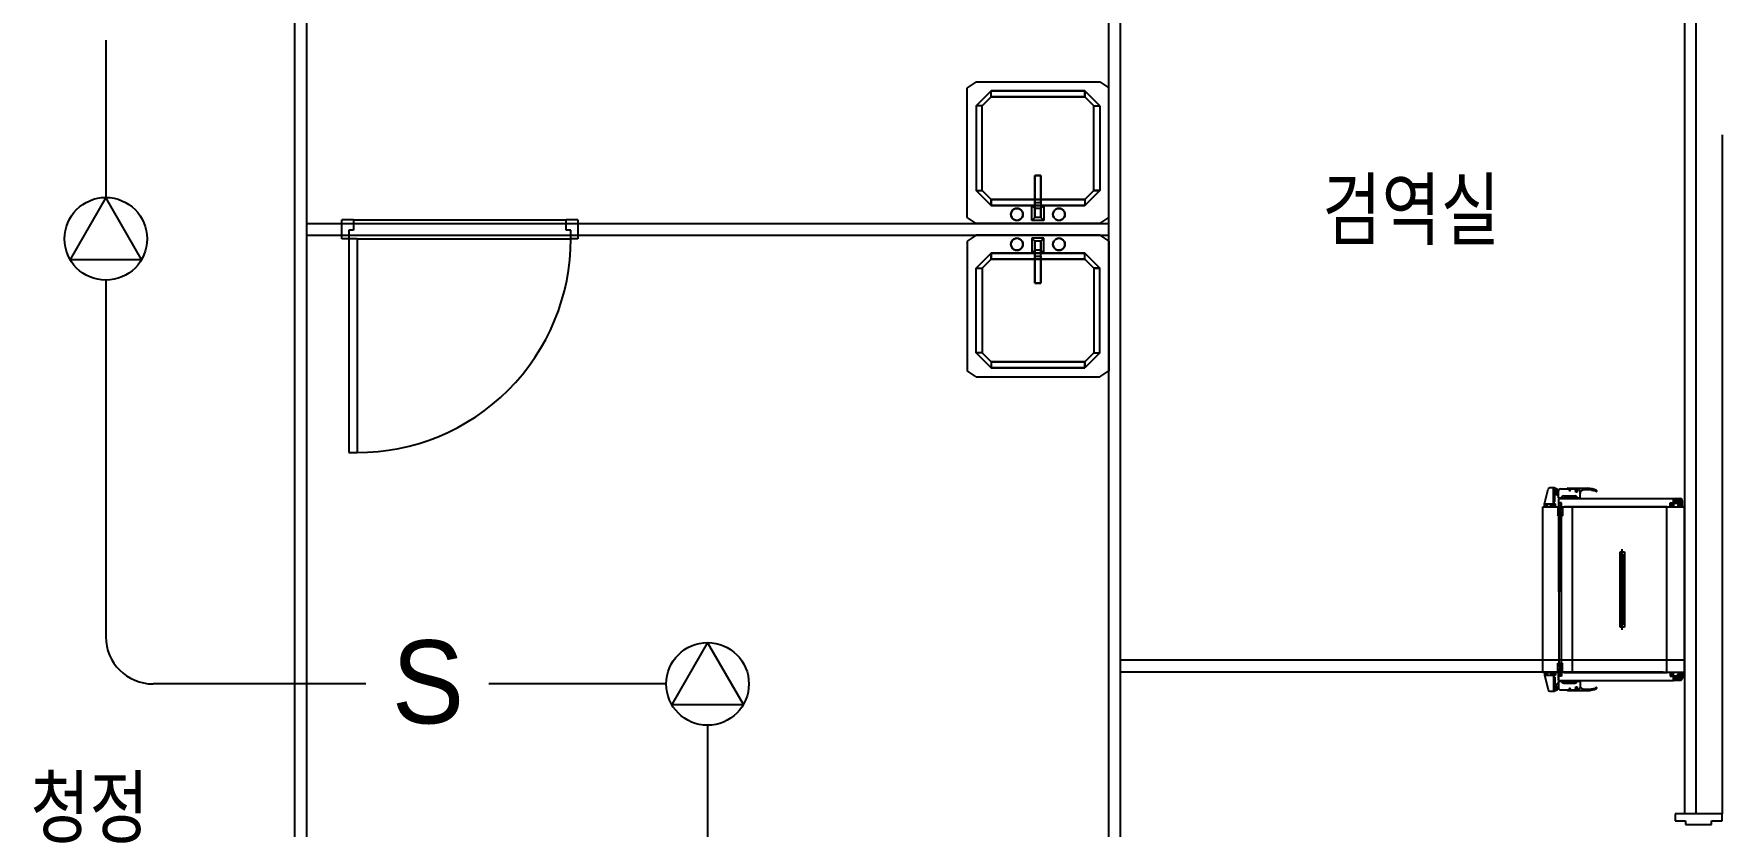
# Model space of a CAD drawing. Header units: millimetres. Extents: x 11414 to 120121, y 3637 to 81420.
# Drawn here: x 73161 to 80317, y 56275 to 59630 of the extents above; entities that cross this region are included whole.
import ezdxf
from ezdxf.enums import TextEntityAlignment as Align

# ---------------------------------------------------------------- set-up
doc = ezdxf.new("R2010")
doc.units = ezdxf.units.MM
doc.header["$LTSCALE"] = 100
doc.linetypes.add('CEN3', pattern=[26, 20, -2, 2, -2])
doc.layers.get('0').update_dxf_attribs({"color": 251})
for name, color, linetype in [('7', 7, 'Continuous'), ('ARC-7$0$ARCH', 9, 'Continuous'), ('ARC-7$0$동물실', 9, 'Continuous'), ('ARC-7$0$방화석고', 9, 'Continuous'), ('REC', 21, 'Continuous'), ('sp', 21, 'Continuous'), ('SYM', 7, 'Continuous'), ('W2', 2, 'CEN3')]:
    doc.layers.add(name, color=color, linetype=linetype)
doc.styles.add('ARC-7$0$돋움', font='')
doc.styles.add('ARC-7$0$울릉도l', font='')
doc.styles.add('GHD', font='HYWULM.TTF')
doc.styles.add('lpk', font='HYWULM.TTF')
doc.styles.get('ARC-7$0$돋움').set_extended_font_data('DotumChe')
doc.styles.get('ARC-7$0$울릉도l').set_extended_font_data('Dotum')

# ---------------------------------------------------------------- blocks, each defined once
blk = doc.blocks.new('ARC-7$0$SINK')
at = {"layer": 'ARC-7$0$동물실'}
for p, q in [((0, 261.9), (25.4, 300)), ((25.4, 300), (574.6, 300)), ((600, 261.9), (574.6, 300)), ((0, 261.9), (0, -261.9)), ((76.4, 198.2), (140.1, 261.9)), ((140.1, 261.9), (76.4, 198.2)), ((140.1, 236.4), (101.8, 198.2)), ((101.8, 198.2), (140.1, 236.4)), ((498.2, 261.9), (140.1, 261.9)), ((140.1, 261.9), (140.1, 236.4)), ((498.2, 261.9), (140.1, 261.9)), ((140.1, 236.4), (140.1, 261.9)), ((140.1, 236.4), (498.2, 236.4)), ((140.1, 236.4), (498.2, 236.4)), ((498.2, 261.9), (561.9, 198.2)), ((498.2, 236.4), (498.2, 261.9)), ((498.2, 261.9), (561.9, 198.2)), ((498.2, 236.4), (498.2, 261.9)), ((498.2, 236.4), (536.4, 198.2)), ((536.4, 198.2), (498.2, 236.4)), ((600, -261.9), (600, 261.9)), ((76.4, -198.2), (76.4, 198.2)), ((101.8, 198.2), (76.4, 198.2)), ((76.4, 198.2), (76.4, -198.2)), ((101.8, 198.2), (76.4, 198.2)), ((101.8, 198.2), (101.8, -198.2)), ((101.8, -198.2), (101.8, 198.2)), ((536.4, -198.2), (536.4, 198.2)), ((561.9, 198.2), (536.4, 198.2)), ((536.4, 198.2), (536.4, -198.2)), ((536.4, 198.2), (561.9, 198.2)), ((561.9, 198.2), (561.9, -198.2)), ((561.9, -198.2), (561.9, 198.2)), ((12.8, 89.1), (13.6, 95.6)), ((13.6, 95.6), (12.8, 89.1)), ((12.8, 89.1), (13.6, 95.6)), ((13.6, 95.6), (12.8, 89.1)), ((13.6, 82.5), (12.8, 89.1)), ((12.8, 89.1), (13.6, 82.5)), ((13.6, 82.5), (12.8, 89.1)), ((12.8, 89.1), (13.6, 82.5)), ((13.6, 95.6), (16.2, 101.8)), ((16.2, 101.8), (13.6, 95.6)), ((13.6, 95.6), (16.2, 101.8)), ((16.2, 101.8), (13.6, 95.6)), ((16.2, 76.3), (13.6, 82.5)), ((13.6, 82.5), (16.2, 76.3)), ((16.2, 76.3), (13.6, 82.5)), ((13.6, 82.5), (16.2, 76.3)), ((16.2, 101.8), (20.2, 107.1)), ((20.2, 107.1), (16.2, 101.8)), ((16.2, 101.8), (20.2, 107.1)), ((20.2, 107.1), (16.2, 101.8)), ((20.2, 71.1), (16.2, 76.3)), ((16.2, 76.3), (20.2, 71.1)), ((20.2, 71.1), (16.2, 76.3)), ((16.2, 76.3), (20.2, 71.1)), ((20.2, 107.1), (25.4, 111.1)), ((25.4, 111.1), (20.2, 107.1)), ((20.2, 107.1), (25.4, 111.1)), ((25.4, 111.1), (20.2, 107.1)), ((25.4, 111.1), (31.6, 113.7)), ((31.6, 113.7), (25.4, 111.1)), ((25.4, 111.1), (31.6, 113.7)), ((31.6, 113.7), (25.4, 111.1)), ((31.6, 113.7), (38.2, 114.5)), ((38.2, 114.5), (31.6, 113.7)), ((31.6, 113.7), (38.2, 114.5)), ((38.2, 114.5), (31.6, 113.7)), ((38.2, 114.5), (44.8, 113.7)), ((44.8, 113.7), (38.2, 114.5)), ((38.2, 114.5), (44.8, 113.7)), ((44.8, 113.7), (38.2, 114.5)), ((44.8, 113.7), (51, 111.1)), ((51, 111.1), (44.8, 113.7)), ((44.8, 113.7), (51, 111.1)), ((51, 111.1), (44.8, 113.7)), ((51, 111.1), (56.2, 107.1)), ((56.2, 107.1), (51, 111.1)), ((51, 111.1), (56.2, 107.1)), ((56.2, 107.1), (51, 111.1)), ((56.2, 107.1), (60.2, 101.8)), ((60.2, 101.8), (56.2, 107.1)), ((56.2, 107.1), (60.2, 101.8)), ((60.2, 101.8), (56.2, 107.1)), ((60.2, 76.3), (56.2, 71.1)), ((56.2, 71.1), (60.2, 76.3)), ((60.2, 76.3), (56.2, 71.1)), ((56.2, 71.1), (60.2, 76.3)), ((60.2, 101.8), (62.8, 95.6)), ((62.8, 95.6), (60.2, 101.8)), ((60.2, 101.8), (62.8, 95.6)), ((62.8, 95.6), (60.2, 101.8)), ((62.8, 82.5), (60.2, 76.3)), ((60.2, 76.3), (62.8, 82.5)), ((62.8, 82.5), (60.2, 76.3)), ((60.2, 76.3), (62.8, 82.5)), ((62.8, 95.6), (63.6, 89.1)), ((63.6, 89.1), (62.8, 95.6)), ((62.8, 95.6), (63.6, 89.1)), ((63.6, 89.1), (62.8, 95.6)), ((63.6, 89.1), (62.8, 82.5)), ((62.8, 82.5), (63.6, 89.1)), ((63.6, 89.1), (62.8, 82.5)), ((62.8, 82.5), (63.6, 89.1)), ((25.4, 12.8), (12.8, 25.4)), ((12.8, 25.4), (12.8, -25.4)), ((76.4, 25.4), (12.8, 25.4)), ((25.4, 12.8), (12.8, 25.4)), ((25.4, 67.1), (20.2, 71.1)), ((20.2, 71.1), (25.4, 67.1)), ((25.4, 67.1), (20.2, 71.1)), ((20.2, 71.1), (25.4, 67.1)), ((31.6, 64.5), (25.4, 67.1)), ((25.4, 67.1), (31.6, 64.5)), ((31.6, 64.5), (25.4, 67.1)), ((25.4, 67.1), (31.6, 64.5)), ((25.4, 12.8), (25.4, -12.8)), ((89.1, 12.8), (25.4, 12.8)), ((25.4, 12.8), (25.4, -12.8)), ((25.4, 12.8), (63.6, 12.8)), ((89.1, 12.8), (25.4, 12.8)), ((38.2, 63.6), (31.6, 64.5)), ((31.6, 64.5), (38.2, 63.6)), ((38.2, 63.6), (31.6, 64.5)), ((31.6, 64.5), (38.2, 63.6)), ((38.2, 63.6), (44.8, 64.5)), ((44.8, 64.5), (38.2, 63.6)), ((38.2, 63.6), (44.8, 64.5)), ((44.8, 64.5), (38.2, 63.6)), ((51, 67.1), (44.8, 64.5)), ((44.8, 64.5), (51, 67.1)), ((51, 67.1), (44.8, 64.5)), ((44.8, 64.5), (51, 67.1)), ((56.2, 71.1), (51, 67.1)), ((51, 67.1), (56.2, 71.1)), ((56.2, 71.1), (51, 67.1)), ((51, 67.1), (56.2, 71.1)), ((76.4, 25.4), (63.6, 12.8)), ((63.6, 12.8), (76.4, 25.4)), ((63.6, 12.8), (63.6, -12.8)), ((101.8, 12.8), (63.6, 12.8)), ((63.6, 12.8), (63.6, -12.8)), ((101.8, 12.8), (63.6, 12.8)), ((76.4, -25.4), (76.4, 25.4)), ((89.1, 12.8), (203.6, 12.8)), ((89.1, -12.8), (89.1, 12.8)), ((89.1, -12.8), (89.1, 12.8)), ((89.1, 12.8), (101.8, 12.8)), ((101.8, 12.8), (89.1, 12.8)), ((89.1, 12.8), (203.6, 12.8)), ((101.8, 12.8), (203.6, 12.8)), ((101.8, 12.8), (101.8, -12.8)), ((101.8, -12.8), (101.8, 12.8)), ((203.6, 12.8), (101.8, 12.8)), ((203.6, 12.8), (203.6, -12.8)), ((203.6, 12.8), (203.6, -12.8)), ((203.6, -12.8), (203.6, 12.8)), ((203.6, 12.8), (203.6, -12.8)), ((25.4, -12.8), (12.8, -25.4)), ((25.4, -12.8), (12.8, -25.4)), ((12.8, -25.4), (76.4, -25.4)), ((16.2, -76.3), (20.2, -71.1)), ((20.2, -71.1), (16.2, -76.3)), ((16.2, -76.3), (20.2, -71.1)), ((20.2, -71.1), (16.2, -76.3)), ((20.2, -71.1), (25.4, -67.1)), ((25.4, -67.1), (20.2, -71.1)), ((20.2, -71.1), (25.4, -67.1)), ((25.4, -67.1), (20.2, -71.1)), ((25.4, -12.8), (89.1, -12.8)), ((25.4, -12.8), (63.6, -12.8)), ((89.1, -12.8), (25.4, -12.8)), ((25.4, -67.1), (31.6, -64.5)), ((31.6, -64.5), (25.4, -67.1)), ((25.4, -67.1), (31.6, -64.5)), ((31.6, -64.5), (25.4, -67.1)), ((31.6, -64.5), (38.2, -63.6)), ((38.2, -63.6), (31.6, -64.5)), ((31.6, -64.5), (38.2, -63.6)), ((38.2, -63.6), (31.6, -64.5)), ((38.2, -63.6), (44.8, -64.5)), ((44.8, -64.5), (38.2, -63.6)), ((38.2, -63.6), (44.8, -64.5)), ((44.8, -64.5), (38.2, -63.6)), ((44.8, -64.5), (51, -67.1)), ((51, -67.1), (44.8, -64.5)), ((44.8, -64.5), (51, -67.1)), ((51, -67.1), (44.8, -64.5)), ((51, -67.1), (56.2, -71.1)), ((56.2, -71.1), (51, -67.1)), ((51, -67.1), (56.2, -71.1)), ((56.2, -71.1), (51, -67.1)), ((56.2, -71.1), (60.2, -76.3)), ((60.2, -76.3), (56.2, -71.1)), ((56.2, -71.1), (60.2, -76.3)), ((60.2, -76.3), (56.2, -71.1)), ((63.6, -12.8), (76.4, -25.4)), ((76.4, -25.4), (63.6, -12.8)), ((63.6, -12.8), (101.8, -12.8)), ((63.6, -12.8), (101.8, -12.8)), ((203.6, -12.8), (89.1, -12.8)), ((101.8, -12.8), (89.1, -12.8)), ((89.1, -12.8), (203.6, -12.8)), ((101.8, -12.8), (89.1, -12.8)), ((203.6, -12.8), (101.8, -12.8)), ((203.6, -12.8), (101.8, -12.8)), ((12.8, -89.1), (13.6, -82.5)), ((13.6, -82.5), (12.8, -89.1)), ((12.8, -89.1), (13.6, -82.5)), ((13.6, -82.5), (12.8, -89.1)), ((13.6, -95.6), (12.8, -89.1)), ((12.8, -89.1), (13.6, -95.6)), ((13.6, -95.6), (12.8, -89.1)), ((12.8, -89.1), (13.6, -95.6)), ((13.6, -82.5), (16.2, -76.3)), ((16.2, -76.3), (13.6, -82.5)), ((13.6, -82.5), (16.2, -76.3)), ((16.2, -76.3), (13.6, -82.5)), ((16.2, -101.8), (13.6, -95.6)), ((13.6, -95.6), (16.2, -101.8)), ((16.2, -101.8), (13.6, -95.6)), ((13.6, -95.6), (16.2, -101.8)), ((20.2, -107.1), (16.2, -101.8)), ((16.2, -101.8), (20.2, -107.1)), ((20.2, -107.1), (16.2, -101.8)), ((16.2, -101.8), (20.2, -107.1)), ((25.4, -111.1), (20.2, -107.1)), ((20.2, -107.1), (25.4, -111.1)), ((25.4, -111.1), (20.2, -107.1)), ((20.2, -107.1), (25.4, -111.1)), ((31.6, -113.7), (25.4, -111.1)), ((25.4, -111.1), (31.6, -113.7)), ((31.6, -113.7), (25.4, -111.1)), ((25.4, -111.1), (31.6, -113.7)), ((38.2, -114.5), (31.6, -113.7)), ((31.6, -113.7), (38.2, -114.5)), ((38.2, -114.5), (31.6, -113.7)), ((31.6, -113.7), (38.2, -114.5)), ((44.8, -113.7), (38.2, -114.5)), ((38.2, -114.5), (44.8, -113.7)), ((44.8, -113.7), (38.2, -114.5)), ((38.2, -114.5), (44.8, -113.7)), ((51, -111.1), (44.8, -113.7)), ((44.8, -113.7), (51, -111.1)), ((51, -111.1), (44.8, -113.7)), ((44.8, -113.7), (51, -111.1)), ((56.2, -107.1), (51, -111.1)), ((51, -111.1), (56.2, -107.1)), ((56.2, -107.1), (51, -111.1)), ((51, -111.1), (56.2, -107.1)), ((60.2, -101.8), (56.2, -107.1)), ((56.2, -107.1), (60.2, -101.8)), ((60.2, -101.8), (56.2, -107.1)), ((56.2, -107.1), (60.2, -101.8)), ((60.2, -76.3), (62.8, -82.5)), ((62.8, -82.5), (60.2, -76.3)), ((60.2, -76.3), (62.8, -82.5)), ((62.8, -82.5), (60.2, -76.3)), ((62.8, -95.6), (60.2, -101.8)), ((60.2, -101.8), (62.8, -95.6)), ((62.8, -95.6), (60.2, -101.8)), ((60.2, -101.8), (62.8, -95.6)), ((62.8, -82.5), (63.6, -89.1)), ((62.8, -82.5), (63.6, -89.1)), ((63.6, -89.1), (62.8, -82.5)), ((62.8, -82.5), (63.6, -89.1)), ((63.6, -89.1), (62.8, -95.6)), ((62.8, -95.6), (63.6, -89.1)), ((63.6, -89.1), (62.8, -95.6)), ((62.8, -95.6), (63.6, -89.1)), ((140.1, -261.9), (76.4, -198.2)), ((76.4, -198.2), (101.8, -198.2)), ((76.4, -198.2), (140.1, -261.9)), ((101.8, -198.2), (76.4, -198.2)), ((101.8, -198.2), (140.1, -236.4)), ((140.1, -236.4), (101.8, -198.2)), ((561.9, -198.2), (498.2, -261.9)), ((498.2, -236.4), (536.4, -198.2)), ((498.2, -261.9), (561.9, -198.2)), ((536.4, -198.2), (498.2, -236.4)), ((536.4, -198.2), (561.9, -198.2)), ((536.4, -198.2), (561.9, -198.2)), ((0, -261.9), (25.4, -300)), ((140.1, -236.4), (498.2, -236.4)), ((140.1, -261.9), (140.1, -236.4)), ((140.1, -236.4), (498.2, -236.4)), ((140.1, -261.9), (140.1, -236.4)), ((498.2, -261.9), (140.1, -261.9)), ((498.2, -261.9), (140.1, -261.9)), ((498.2, -236.4), (498.2, -261.9)), ((498.2, -236.4), (498.2, -261.9)), ((600, -261.9), (574.6, -300)), ((25.4, -300), (574.6, -300))]:
    blk.add_line(p, q, dxfattribs=at)
blk = doc.blocks.new('ARC-7')
at = {"layer": 'ARC-7$0$동물실', "color": 251}
for p, q in [((655282.8, -434958.5), (655282.8, -444458.5)), ((655332.8, -434958.5), (655332.8, -444458.5)), ((658732.8, -447248.5), (658732.8, -434958.5)), ((658782.8, -447248.5), (658782.8, -434958.5)), ((661172.8, -435608.5), (661172.8, -441458.5)), ((655332.8, -438958.5), (658732.8, -438958.5)), ((655482.8, -439023.5), (655482.8, -438943.5)), ((655532.6, -438943.5), (655482.8, -438943.5)), ((655482.8, -439008.5), (655482.8, -438958.5)), ((655482.8, -439008.5), (655482.8, -438958.5)), ((655532.6, -438943.5), (655532.6, -438987.6)), ((655532.6, -438943.5), (656432.9, -438943.5)), ((656432.9, -438987.6), (656432.9, -438943.5)), ((656482.8, -438943.5), (656432.9, -438943.5)), ((656482.8, -438943.5), (656482.8, -439023.5)), ((656482.8, -438958.5), (656482.8, -439008.5)), ((655332.8, -439008.5), (658732.8, -439008.5)), ((655512.1, -439023.5), (655482.8, -439023.5)), ((655512.1, -438987.6), (655512.1, -439023.5)), ((655532.6, -438987.6), (655512.1, -438987.6)), ((655512.1, -439023.5), (655512.1, -439928.7)), ((655547.4, -439023.5), (655512.1, -439023.5)), ((655547.4, -439023.5), (655547.4, -439928.7)), ((655547.4, -439023.5), (656453.4, -439023.5)), ((656453.4, -438987.6), (656432.9, -438987.6)), ((656453.4, -438987.6), (656432.9, -438987.6)), ((656453.4, -439023.5), (656453.4, -438987.6)), ((656482.8, -439023.5), (656453.4, -439023.5)), ((655512.1, -439928.7), (655547.4, -439928.7)), ((660579.4, -440145.9), (660595.7, -440084.2)), ((660602.6, -440077.3), (660618.1, -440077.3)), ((660618.1, -440146.2), (660618.1, -440077.3)), ((660618.1, -440092.4), (660618.1, -440078.2)), ((660619, -440077.4), (660620.6, -440077.4)), ((660619, -440093.3), (660629.4, -440093.3)), ((660621.1, -440077.4), (660632.2, -440084.8)), ((660622.8, -440137.7), (660622.8, -440093.3)), ((660627.5, -440095.9), (660627.5, -440099.7)), ((660638.8, -440095.9), (660627.5, -440095.9)), ((660638.8, -440120.7), (660638.8, -440092.4)), ((660638.8, -440110.1), (660638.8, -440110.1)), ((660638.8, -440120.7), (660730.4, -440120.7)), ((660638.8, -440123.5), (661125.6, -440123.5)), ((660638.8, -440123.5), (660638.8, -440156.6)), ((660648.3, -440083), (660720.9, -440083)), ((660661.5, -440112.2), (660707.7, -440112.2)), ((660667.2, -440114.1), (660665.3, -440112.2)), ((660667.2, -440114.1), (660670.9, -440114.1)), ((660667.2, -440120.7), (660667.2, -440114.1)), ((660669, -440123.1), (660669, -440110.1)), ((660670.9, -440114.1), (660672.8, -440112.2)), ((660670.9, -440120.7), (660670.9, -440114.1)), ((660679.4, -440080.1), (660762.3, -440080.1)), ((660683.2, -440087.7), (660690.7, -440087.7)), ((660687, -440083.9), (660687, -440091.4)), ((660701.1, -440114.1), (660699.2, -440112.2)), ((660701.1, -440114.1), (660704.9, -440114.1)), ((660701.1, -440120.7), (660701.1, -440114.1)), ((660703, -440123.1), (660703, -440110.1)), ((660704.9, -440114.1), (660706.8, -440112.2)), ((660704.9, -440120.7), (660704.9, -440114.1)), ((660709.6, -440092.4), (660720.9, -440092.4)), ((660715.3, -440086.7), (660715.3, -440098.1)), ((660730.4, -440120.7), (660730.4, -440092.4)), ((660779.2, -440087.8), (660794.2, -440090.8)), ((660794.2, -440090.8), (660799.4, -440091.5)), ((660800.4, -440090.4), (660800.3, -440089.9)), ((661125.6, -440123.5), (661125.6, -440156.6)), ((661126.6, -440140), (661126.6, -440126.8)), ((661134.2, -440131.1), (661126.6, -440131.1)), ((661129.5, -440124), (661154.9, -440124)), ((661134.2, -440145.7), (661134.2, -440121.6)), ((661134.2, -440131.1), (661136.1, -440128.7)), ((661134.2, -440135.8), (661134.2, -440131.1)), ((661136.1, -440138.2), (661136.1, -440128.7)), ((661140.8, -440128.7), (661136.1, -440128.7)), ((661140.8, -440140), (661140.8, -440126.8)), ((661140.8, -440127.8), (661140.8, -440138.2)), ((661140.8, -440139.1), (661140.8, -440128.7)), ((661154.9, -440131.5), (661154.9, -440123)), ((661154.9, -440124), (661154.9, -440124)), ((660572.8, -440158.5), (661172.8, -440158.5)), ((660572.8, -440858.5), (660572.8, -440158.5)), ((660579.4, -440146.2), (660625.6, -440146.2)), ((660579.4, -440157.4), (660579.4, -440146.3)), ((660579.4, -440157.4), (660625.6, -440157.4)), ((660586.9, -440149), (660584.1, -440146.2)), ((660586.9, -440149), (660590.7, -440149)), ((660586.9, -440157.4), (660586.9, -440149)), ((660588.8, -440160.8), (660588.8, -440143.2)), ((660590.7, -440149), (660593.5, -440146.2)), ((660590.7, -440157.4), (660590.7, -440149)), ((660606.7, -440157.4), (660606.7, -440146.2)), ((660614.3, -440149.1), (660611.5, -440146.3)), ((660614.3, -440149.1), (660618.1, -440149.1)), ((660614.3, -440157.4), (660614.3, -440149.1)), ((660616.2, -440160.4), (660616.2, -440143.2)), ((660618.1, -440137.7), (660622.8, -440137.7)), ((660618.1, -440149.1), (660620.9, -440146.3)), ((660618.1, -440157.4), (660618.1, -440149.1)), ((660625.6, -440157.4), (660625.6, -440146.2)), ((660636.4, -440196.2), (660655.3, -440158.5)), ((660636.4, -440158.5), (660655.3, -440196.2)), ((660636.4, -440158.5), (660636.4, -440196.2)), ((660636.4, -440196.2), (660655.3, -440196.2)), ((660651.9, -440141.7), (660638.8, -440141.7)), ((660640, -440156.6), (660638.8, -440156.6)), ((660640, -440157.9), (660640, -440143.3)), ((660640, -440143.3), (660650.6, -440143.3)), ((660650.6, -440157.9), (660640, -440157.9)), ((660640.5, -440150.6), (660640.2, -440150.5)), ((660640.5, -440150.6), (660640.2, -440150.8)), ((660640.4, -440145.1), (660640.4, -440145.1)), ((660640.4, -440157), (660640.4, -440157)), ((660640.7, -440154.4), (660640.5, -440155)), ((660641.2, -440154.7), (660640.5, -440155)), ((660641.2, -440154.7), (660640.7, -440154.4)), ((660640.7, -440158.5), (660659.6, -440158.5)), ((660640.7, -440158.5), (660659.6, -440158.5)), ((660640.8, -440151.4), (660640.8, -440151.4)), ((660641, -440196.2), (660641, -440820.7)), ((660641, -440518.7), (660641, -440196.2)), ((660641.2, -440147), (660641.2, -440147)), ((660641.8, -440157.7), (660641.2, -440157.6)), ((660641.2, -440157.6), (660641.3, -440157.9)), ((660641.3, -440148.4), (660641.3, -440148.4)), ((660641.3, -440153.1), (660641.3, -440153.1)), ((660641.4, -440144.9), (660641.4, -440144.9)), ((660641.8, -440157.7), (660641.6, -440157.9)), ((660642.3, -440155), (660642.3, -440155)), ((660642.5, -440156.9), (660642.5, -440156.9)), ((660643, -440147.6), (660642.8, -440148.1)), ((660643.5, -440147.9), (660642.8, -440148.1)), ((660643.5, -440147.9), (660643, -440147.6)), ((660643.3, -440143.3), (660643.2, -440143.4)), ((660643.2, -440143.3), (660643.2, -440143.4)), ((660643.2, -440148.3), (660643.2, -440148.3)), ((660643.8, -440144.6), (660643.8, -440144.6)), ((660644, -440148.4), (660644, -440148.4)), ((660644.3, -440153.3), (660644.4, -440154.2)), ((660645.2, -440153.4), (660644.3, -440153.3)), ((660645.2, -440153.4), (660644.4, -440154.2)), ((660644.6, -440157.4), (660644.6, -440157.4)), ((660644.7, -440154.2), (660644.7, -440154.2)), ((660644.8, -440151.1), (660644.8, -440151.1)), ((660644.8, -440151.3), (660644.8, -440151.3)), ((660644.9, -440147.9), (660644.9, -440147.9)), ((660645, -440143.5), (660645, -440143.5)), ((660645.1, -440144.8), (660645.1, -440144.8)), ((660646, -440144), (660645.4, -440144)), ((660645.4, -440144), (660645.5, -440144.6)), ((660646, -440144), (660645.5, -440144.6)), ((660645.8, -440198.5), (660645.8, -440154.9)), ((660645.9, -440144.1), (660645.9, -440144.1)), ((660645.9, -440154.5), (660645.9, -440154.5)), ((660645.9, -440156.1), (660645.9, -440156.1)), ((660646.2, -440147.3), (660646.2, -440147.3)), ((660646.3, -440150.4), (660646.3, -440150.4)), ((660646.4, -440153.4), (660646.4, -440153.4)), ((660647.3, -440151.1), (660646.7, -440151.1)), ((660646.7, -440151.1), (660646.8, -440151.7)), ((660647.3, -440151.1), (660646.8, -440151.7)), ((660647.3, -440147.6), (660647.3, -440147.6)), ((660647.5, -440157.1), (660647.5, -440157.1)), ((660648.2, -440148.5), (660648.2, -440148.5)), ((660648.2, -440154.2), (660648.2, -440154.2)), ((660648.4, -440150.8), (660648.4, -440150.8)), ((660648.7, -440151.4), (660648.5, -440151.9)), ((660649.1, -440151.7), (660648.5, -440151.9)), ((660649.1, -440151.7), (660648.7, -440151.4)), ((660649.4, -440156.8), (660649.4, -440156.8)), ((660649.5, -440147.4), (660649.5, -440147.4)), ((660649.5, -440153.6), (660649.5, -440153.6)), ((660649.6, -440150.5), (660649.6, -440150.5)), ((660649.7, -440143.8), (660649.7, -440143.8)), ((660649.7, -440147.3), (660649.7, -440147.3)), ((660649.8, -440144.2), (660649.8, -440144.2)), ((660650.1, -440143.7), (660650.1, -440143.7)), ((660650.6, -440143.3), (660650.6, -440157.9)), ((660650.6, -440196.2), (660650.6, -440820.7)), ((660650.6, -440518.7), (660650.6, -440196.2)), ((660650.7, -440150.5), (660650.7, -440150.5)), ((660650.8, -440145), (660650.8, -440145.1)), ((660650.8, -440145.1), (660650.8, -440145.1)), ((660651.9, -440156.5), (660651.9, -440141.7)), ((660655.3, -440158.5), (660655.3, -440196.2)), ((660662.4, -440156.6), (661099.8, -440156.6)), ((660697.8, -440858.5), (660697.8, -440158.5)), ((661097.8, -440858.5), (661097.8, -440158.5)), ((661112.5, -440156.5), (661112.5, -440141.7)), ((661112.5, -440141.7), (661125.6, -440141.7)), ((661113.8, -440143.3), (661113.8, -440157.9)), ((661124.4, -440143.3), (661113.8, -440143.3)), ((661113.8, -440145), (661113.9, -440145.1)), ((661113.8, -440145.1), (661113.9, -440145.1)), ((661113.8, -440157.9), (661124.4, -440157.9)), ((661113.9, -440150.5), (661113.9, -440150.5)), ((661114.5, -440143.7), (661114.5, -440143.7)), ((661114.8, -440144.2), (661114.8, -440144.2)), ((661114.9, -440143.8), (661114.9, -440143.8)), ((661114.9, -440147.3), (661114.9, -440147.3)), ((661115, -440150.5), (661115, -440150.5)), ((661115.1, -440147.4), (661115.1, -440147.4)), ((661115.1, -440153.6), (661115.1, -440153.6)), ((661115.3, -440156.8), (661115.3, -440156.8)), ((661115.5, -440151.7), (661116, -440151.4)), ((661115.5, -440151.7), (661116.2, -440151.9)), ((661116, -440151.4), (661116.2, -440151.9)), ((661116.3, -440150.8), (661116.3, -440150.8)), ((661116.4, -440148.5), (661116.4, -440148.5)), ((661116.4, -440154.2), (661116.4, -440154.2)), ((661117.1, -440157.1), (661117.1, -440157.1)), ((661117.4, -440147.6), (661117.4, -440147.6)), ((661117.4, -440151.1), (661117.8, -440151.7)), ((661117.4, -440151.1), (661117.9, -440151.1)), ((661117.9, -440151.1), (661117.8, -440151.7)), ((661118.3, -440153.4), (661118.3, -440153.4)), ((661118.4, -440147.3), (661118.4, -440147.3)), ((661118.4, -440150.4), (661118.4, -440150.4)), ((661118.7, -440144), (661119.1, -440144.6)), ((661118.7, -440144), (661119.2, -440144)), ((661118.7, -440144.1), (661118.7, -440144.1)), ((661118.7, -440154.5), (661118.7, -440154.5)), ((661118.7, -440156.1), (661118.7, -440156.1)), ((661119.2, -440144), (661119.1, -440144.6)), ((661119.5, -440153.4), (661120.3, -440153.3)), ((661119.5, -440153.4), (661120.2, -440154.2)), ((661119.6, -440143.5), (661119.6, -440143.5)), ((661119.6, -440144.8), (661119.6, -440144.8)), ((661119.7, -440147.9), (661119.7, -440147.9)), ((661119.8, -440151.1), (661119.8, -440151.1)), ((661119.8, -440151.3), (661119.8, -440151.3)), ((661119.9, -440154.2), (661119.9, -440154.2)), ((661120, -440157.4), (661120, -440157.4)), ((661120.3, -440153.3), (661120.2, -440154.2)), ((661120.6, -440148.4), (661120.6, -440148.4)), ((661120.8, -440144.6), (661120.8, -440144.6)), ((661121.1, -440147.9), (661121.6, -440147.6)), ((661121.1, -440147.9), (661121.8, -440148.1)), ((661121.3, -440143.3), (661121.4, -440143.4)), ((661121.5, -440143.3), (661121.4, -440143.4)), ((661121.5, -440148.3), (661121.5, -440148.3)), ((661121.6, -440147.6), (661121.8, -440148.1)), ((661122.1, -440156.9), (661122.1, -440156.9)), ((661122.3, -440155), (661122.3, -440155)), ((661122.8, -440157.7), (661123.4, -440157.6)), ((661122.8, -440157.7), (661123, -440157.9)), ((661123.2, -440144.9), (661123.2, -440144.9)), ((661123.3, -440148.4), (661123.3, -440148.4)), ((661123.3, -440153.1), (661123.3, -440153.1)), ((661123.4, -440157.6), (661123.3, -440157.9)), ((661123.4, -440154.7), (661123.9, -440154.4)), ((661123.4, -440154.7), (661124.1, -440155)), ((661123.5, -440147), (661123.5, -440147)), ((661123.9, -440151.4), (661123.9, -440151.4)), ((661123.9, -440154.4), (661124.1, -440155)), ((661124.1, -440150.6), (661124.4, -440150.5)), ((661124.1, -440150.6), (661124.4, -440150.8)), ((661124.2, -440145.1), (661124.2, -440145.1)), ((661124.2, -440157), (661124.2, -440157)), ((661124.4, -440157.9), (661124.4, -440143.3)), ((661124.4, -440156.6), (661125.6, -440156.6)), ((661141.8, -440133.4), (661126.6, -440133.4)), ((661134.2, -440135.8), (661126.6, -440135.8)), ((661129.5, -440142.9), (661154.9, -440142.9)), ((661134.2, -440135.8), (661136.1, -440138.2)), ((661140.8, -440138.2), (661136.1, -440138.2)), ((661153.1, -440133.4), (661144.6, -440133.4)), ((661145.5, -440133.4), (661145.5, -440142.8)), ((661145.5, -440142.8), (661145.5, -440150.4)), ((661145.5, -440154.2), (661145.5, -440150.4)), ((661148.3, -440147.6), (661161.5, -440147.6)), ((661148.3, -440157), (661161.5, -440157)), ((661150.2, -440147.6), (661150.2, -440152.3)), ((661150.2, -440152.3), (661159.7, -440152.3)), ((661152.6, -440154.2), (661150.2, -440152.3)), ((661152.6, -440154.2), (661157.3, -440154.2)), ((661152.6, -440154.2), (661152.6, -440157)), ((661154, -440133.4), (661155.9, -440133.4)), ((661154.9, -440132.5), (661154.9, -440134.4)), ((661154.9, -440135.3), (661154.9, -440143.8)), ((661154.9, -440146.6), (661154.9, -440158.2)), ((661156.8, -440133.4), (661165.3, -440133.4)), ((661157.3, -440154.2), (661159.7, -440152.3)), ((661157.3, -440154.2), (661157.3, -440157)), ((661159.7, -440147.6), (661159.7, -440152.3)), ((661164.4, -440150.4), (661164.4, -440133.4)), ((661164.4, -440133.4), (661164.4, -440133.4)), ((661164.4, -440154.2), (661164.4, -440150.4)), ((661172.8, -440858.5), (661172.8, -440158.5)), ((660909.4, -440678.9), (660909.4, -440338)), ((660900.2, -440668.3), (660900.2, -440348.6)), ((660900.2, -440348.6), (660918.7, -440348.6)), ((660900.2, -440361.5), (660918.7, -440361.5)), ((660903.4, -440652.2), (660903.4, -440364.7)), ((660903.4, -440364.7), (660915.5, -440364.7)), ((660915.5, -440364.7), (660915.5, -440652.2)), ((660918.7, -440348.6), (660918.7, -440668.3)), ((660918.7, -440655.4), (660900.2, -440655.4)), ((660918.7, -440668.3), (660900.2, -440668.3)), ((660915.5, -440652.2), (660903.4, -440652.2)), ((661172.8, -440808.5), (658782.8, -440808.5)), ((660636.4, -440858.5), (660636.4, -440820.7)), ((660636.4, -440820.7), (660655.3, -440858.5)), ((660636.4, -440858.5), (660655.3, -440820.7)), ((660636.4, -440820.7), (660655.3, -440820.7)), ((660645.8, -440818.4), (660645.8, -440862)), ((660655.3, -440858.5), (660655.3, -440820.7)), ((661082.8, -440858.5), (658782.8, -440858.5)), ((660572.8, -440858.5), (661172.8, -440858.5)), ((660579.4, -440859.5), (660625.6, -440859.5)), ((660579.4, -440859.5), (660579.4, -440870.6)), ((660579.4, -440870.7), (660625.6, -440870.7)), ((660579.4, -440871), (660595.7, -440932.7)), ((660586.9, -440867.9), (660584.1, -440870.7)), ((660586.9, -440859.5), (660586.9, -440867.9)), ((660586.9, -440867.9), (660590.7, -440867.9)), ((660588.8, -440856.1), (660588.8, -440873.7)), ((660590.7, -440859.5), (660590.7, -440867.9)), ((660590.7, -440867.9), (660593.5, -440870.7)), ((660606.7, -440859.5), (660606.7, -440870.7)), ((660614.3, -440867.8), (660611.5, -440870.6)), ((660614.3, -440859.5), (660614.3, -440867.8)), ((660614.3, -440867.8), (660618.1, -440867.8)), ((660616.2, -440856.5), (660616.2, -440873.7)), ((660618.1, -440859.5), (660618.1, -440867.8)), ((660618.1, -440867.8), (660620.9, -440870.6)), ((660618.1, -440870.7), (660618.1, -440939.6)), ((660618.1, -440879.2), (660622.8, -440879.2)), ((660622.8, -440879.2), (660622.8, -440923.6)), ((660625.6, -440859.5), (660625.6, -440870.7)), ((660627.5, -440921), (660627.5, -440917.2)), ((660638.8, -440893.4), (660638.8, -440860.3)), ((660640, -440860.3), (660638.8, -440860.3)), ((660638.8, -440861.3), (660638.8, -440893.4)), ((660651.9, -440875.2), (660638.8, -440875.2)), ((660638.8, -440893.4), (661125.6, -440893.4)), ((660638.8, -440896.2), (660730.4, -440896.2)), ((660638.8, -440896.2), (660638.8, -440924.5)), ((660638.8, -440906.9), (660638.8, -440906.9)), ((660639.9, -440866.1), (660639.6, -440865.8)), ((660639.9, -440866.1), (660639.6, -440866.2)), ((660639.8, -440859.7), (660639.8, -440859.7)), ((660639.8, -440871.6), (660639.8, -440871.6)), ((660640.6, -440862), (660639.9, -440861.7)), ((660640.1, -440862.3), (660639.9, -440861.7)), ((660650.6, -440859), (660640, -440859)), ((660640, -440859), (660640, -440873.6)), ((660640, -440873.6), (660650.6, -440873.6)), ((660640.6, -440862), (660640.1, -440862.3)), ((660640.2, -440865.3), (660640.2, -440865.3)), ((660640.6, -440859.1), (660640.7, -440858.8)), ((660641.2, -440859), (660640.6, -440859.1)), ((660640.6, -440869.6), (660640.6, -440869.6)), ((660640.7, -440858.5), (660659.6, -440858.5)), ((660640.7, -440863.6), (660640.7, -440863.6)), ((660640.7, -440868.3), (660640.7, -440868.3)), ((660640.8, -440871.7), (660640.8, -440871.7)), ((660641.2, -440859), (660641, -440858.8)), ((660641.7, -440861.7), (660641.7, -440861.7)), ((660641.9, -440859.8), (660641.9, -440859.8)), ((660642.9, -440868.8), (660642.2, -440868.6)), ((660642.4, -440869.1), (660642.2, -440868.6)), ((660642.9, -440868.8), (660642.4, -440869.1)), ((660642.5, -440868.4), (660642.5, -440868.4)), ((660642.7, -440873.4), (660642.6, -440873.3)), ((660642.6, -440873.4), (660642.6, -440873.3)), ((660643.2, -440872.1), (660643.2, -440872.1)), ((660643.4, -440868.3), (660643.4, -440868.3)), ((660643.7, -440863.4), (660643.8, -440862.5)), ((660644.6, -440863.3), (660643.7, -440863.4)), ((660644.6, -440863.3), (660643.8, -440862.5)), ((660644, -440859.3), (660644, -440859.3)), ((660644.1, -440862.5), (660644.1, -440862.5)), ((660644.2, -440865.4), (660644.2, -440865.4)), ((660644.2, -440865.6), (660644.2, -440865.6)), ((660644.3, -440868.8), (660644.3, -440868.8)), ((660644.4, -440871.9), (660644.4, -440871.9)), ((660644.4, -440873.2), (660644.4, -440873.2)), ((660644.8, -440872.7), (660644.9, -440872.1)), ((660645.3, -440872.6), (660644.8, -440872.7)), ((660645.3, -440872.6), (660644.9, -440872.1)), ((660645.3, -440860.6), (660645.3, -440860.6)), ((660645.3, -440862.1), (660645.3, -440862.1)), ((660645.3, -440872.6), (660645.3, -440872.6)), ((660645.6, -440869.4), (660645.6, -440869.4)), ((660645.7, -440863.3), (660645.7, -440863.3)), ((660645.7, -440866.3), (660645.7, -440866.3)), ((660646.1, -440865.6), (660646.2, -440865)), ((660646.7, -440865.5), (660646.1, -440865.6)), ((660646.7, -440865.5), (660646.2, -440865)), ((660646.7, -440869.1), (660646.7, -440869.1)), ((660646.9, -440859.6), (660646.9, -440859.6)), ((660647.6, -440862.5), (660647.6, -440862.5)), ((660647.6, -440868.2), (660647.6, -440868.2)), ((660647.7, -440865.9), (660647.7, -440865.9)), ((660648.5, -440865), (660647.9, -440864.8)), ((660648, -440865.3), (660647.9, -440864.8)), ((660648.5, -440865), (660648, -440865.3)), ((660648.7, -440859.9), (660648.7, -440859.9)), ((660648.9, -440863.1), (660648.9, -440863.1)), ((660648.9, -440869.3), (660648.9, -440869.3)), ((660649, -440866.2), (660649, -440866.2)), ((660649.1, -440869.4), (660649.1, -440869.4)), ((660649.1, -440872.8), (660649.1, -440872.8)), ((660649.2, -440872.5), (660649.2, -440872.5)), ((660649.5, -440873), (660649.5, -440873)), ((660650.1, -440866.2), (660650.1, -440866.2)), ((660650.2, -440871.6), (660650.1, -440871.6)), ((660650.2, -440871.7), (660650.1, -440871.6)), ((660650.6, -440873.6), (660650.6, -440859)), ((660651.9, -440860.4), (660651.9, -440875.2)), ((660661.5, -440904.7), (660707.7, -440904.7)), ((660662.4, -440860.3), (661099.8, -440860.3)), ((660667.2, -440902.8), (660665.3, -440904.7)), ((660667.2, -440896.2), (660667.2, -440902.8)), ((660667.2, -440902.8), (660670.9, -440902.8)), ((660669, -440893.8), (660669, -440906.8)), ((660670.9, -440896.2), (660670.9, -440902.8)), ((660670.9, -440902.8), (660672.8, -440904.7)), ((660701.1, -440902.8), (660699.2, -440904.7)), ((660701.1, -440896.2), (660701.1, -440902.8)), ((660701.1, -440902.8), (660704.9, -440902.8)), ((660703, -440893.8), (660703, -440906.8)), ((660704.9, -440896.2), (660704.9, -440902.8)), ((660704.9, -440902.8), (660706.8, -440904.7)), ((660715.3, -440930.2), (660715.3, -440918.9)), ((660730.4, -440896.2), (660730.4, -440924.5)), ((661112.5, -440860.4), (661112.5, -440875.2)), ((661112.5, -440875.2), (661125.6, -440875.2)), ((661113.8, -440859), (661124.4, -440859)), ((661113.8, -440873.6), (661113.8, -440859)), ((661113.8, -440871.9), (661113.9, -440871.9)), ((661113.8, -440872), (661113.9, -440871.9)), ((661124.4, -440873.6), (661113.8, -440873.6)), ((661113.9, -440866.5), (661113.9, -440866.5)), ((661114.5, -440873.3), (661114.5, -440873.3)), ((661114.8, -440872.8), (661114.8, -440872.8)), ((661114.9, -440869.7), (661114.9, -440869.7)), ((661114.9, -440873.1), (661114.9, -440873.1)), ((661115, -440866.5), (661115, -440866.5)), ((661115.1, -440863.4), (661115.1, -440863.4)), ((661115.1, -440869.6), (661115.1, -440869.6)), ((661115.3, -440860.2), (661115.3, -440860.2)), ((661115.5, -440865.3), (661116.2, -440865.1)), ((661115.5, -440865.3), (661116, -440865.6)), ((661116, -440865.6), (661116.2, -440865.1)), ((661116.3, -440866.2), (661116.3, -440866.2)), ((661116.4, -440862.8), (661116.4, -440862.8)), ((661116.4, -440868.5), (661116.4, -440868.5)), ((661117.1, -440859.9), (661117.1, -440859.9)), ((661117.4, -440865.8), (661117.8, -440865.3)), ((661117.4, -440865.8), (661117.9, -440865.9)), ((661117.4, -440869.4), (661117.4, -440869.4)), ((661117.9, -440865.9), (661117.8, -440865.3)), ((661118.3, -440863.6), (661118.3, -440863.6)), ((661118.4, -440866.6), (661118.4, -440866.6)), ((661118.4, -440869.7), (661118.4, -440869.7)), ((661118.7, -440860.9), (661118.7, -440860.9)), ((661118.7, -440862.4), (661118.7, -440862.4)), ((661118.7, -440872.9), (661119.1, -440872.4)), ((661118.7, -440872.9), (661119.2, -440873)), ((661118.7, -440872.9), (661118.7, -440872.9)), ((661119.2, -440873), (661119.1, -440872.4)), ((661119.5, -440863.6), (661120.2, -440862.8)), ((661119.5, -440863.6), (661120.3, -440863.7)), ((661119.6, -440872.2), (661119.6, -440872.2)), ((661119.6, -440873.5), (661119.6, -440873.5)), ((661119.7, -440869.1), (661119.7, -440869.1)), ((661119.8, -440865.7), (661119.8, -440865.7)), ((661119.8, -440865.9), (661119.8, -440865.9)), ((661119.9, -440862.8), (661119.9, -440862.8)), ((661120, -440859.6), (661120, -440859.6)), ((661120.3, -440863.7), (661120.2, -440862.8)), ((661120.6, -440868.6), (661120.6, -440868.6)), ((661120.8, -440872.4), (661120.8, -440872.4)), ((661121.1, -440869.1), (661121.8, -440868.9)), ((661121.1, -440869.1), (661121.6, -440869.4)), ((661121.3, -440873.7), (661121.4, -440873.6)), ((661121.5, -440873.7), (661121.4, -440873.6)), ((661121.5, -440868.7), (661121.5, -440868.7)), ((661121.6, -440869.4), (661121.8, -440868.9)), ((661122.1, -440860.1), (661122.1, -440860.1)), ((661122.3, -440862), (661122.3, -440862)), ((661122.8, -440859.3), (661123, -440859.1)), ((661122.8, -440859.3), (661123.4, -440859.4)), ((661123.2, -440872), (661123.2, -440872)), ((661123.4, -440859.4), (661123.3, -440859.1)), ((661123.3, -440863.9), (661123.3, -440863.9)), ((661123.3, -440868.6), (661123.3, -440868.6)), ((661123.4, -440862.3), (661124.1, -440862)), ((661123.4, -440862.3), (661123.9, -440862.6)), ((661123.5, -440869.9), (661123.5, -440869.9)), ((661123.9, -440862.6), (661124.1, -440862)), ((661123.9, -440865.6), (661123.9, -440865.6)), ((661124.1, -440866.4), (661124.4, -440866.1)), ((661124.1, -440866.4), (661124.4, -440866.5)), ((661124.2, -440860), (661124.2, -440860)), ((661124.2, -440871.9), (661124.2, -440871.9)), ((661124.4, -440859), (661124.4, -440873.6)), ((661124.4, -440860.3), (661125.6, -440860.3)), ((661125.6, -440893.4), (661125.6, -440860.3)), ((661126.6, -440876.9), (661126.6, -440890.1)), ((661134.2, -440881.1), (661126.6, -440881.1)), ((661141.8, -440883.5), (661126.6, -440883.5)), ((661134.2, -440885.8), (661126.6, -440885.8)), ((661129.5, -440874), (661154.9, -440874)), ((661129.5, -440892.9), (661154.9, -440892.9)), ((661134.2, -440871.2), (661134.2, -440895.3)), ((661134.2, -440881.1), (661136.1, -440878.8)), ((661134.2, -440881.1), (661134.2, -440885.8)), ((661134.2, -440885.8), (661136.1, -440888.2)), ((661136.1, -440878.8), (661136.1, -440888.2)), ((661140.8, -440878.8), (661136.1, -440878.8)), ((661140.8, -440888.2), (661136.1, -440888.2)), ((661140.8, -440876.9), (661140.8, -440890.1)), ((661140.8, -440877.8), (661140.8, -440888.2)), ((661140.8, -440889.1), (661140.8, -440878.8)), ((661153.1, -440883.5), (661144.6, -440883.5)), ((661145.5, -440862.7), (661145.5, -440866.5)), ((661145.5, -440874.1), (661145.5, -440866.5)), ((661145.5, -440883.5), (661145.5, -440874.1)), ((661148.3, -440859.9), (661161.5, -440859.9)), ((661148.3, -440869.3), (661161.5, -440869.3)), ((661152.6, -440862.7), (661150.2, -440864.6)), ((661150.2, -440864.6), (661159.7, -440864.6)), ((661150.2, -440869.3), (661150.2, -440864.6)), ((661152.6, -440862.7), (661152.6, -440859.9)), ((661152.6, -440862.7), (661157.3, -440862.7)), ((661154, -440883.5), (661155.9, -440883.5)), ((661154.9, -440870.3), (661154.9, -440858.7)), ((661154.9, -440881.6), (661154.9, -440873.1)), ((661154.9, -440884.4), (661154.9, -440882.5)), ((661154.9, -440885.4), (661154.9, -440893.9)), ((661154.9, -440892.9), (661154.9, -440892.9)), ((661156.8, -440883.5), (661165.3, -440883.5)), ((661157.3, -440862.7), (661157.3, -440859.9)), ((661157.3, -440862.7), (661159.7, -440864.6)), ((661159.7, -440869.3), (661159.7, -440864.6)), ((661164.4, -440862.7), (661164.4, -440866.5)), ((661164.4, -440866.5), (661164.4, -440883.5)), ((661164.4, -440883.5), (661164.4, -440883.5)), ((660602.6, -440939.6), (660618.1, -440939.6)), ((660618.1, -440924.5), (660618.1, -440938.7)), ((660619, -440923.6), (660629.4, -440923.6)), ((660619, -440939.5), (660620.6, -440939.5)), ((660621.1, -440939.5), (660632.2, -440932.2)), ((660638.8, -440921), (660627.5, -440921)), ((660648.3, -440934), (660720.9, -440934)), ((660679.4, -440936.8), (660762.3, -440936.8)), ((660683.2, -440929.2), (660690.7, -440929.2)), ((660687, -440933), (660687, -440925.5)), ((660709.6, -440924.5), (660720.9, -440924.5)), ((660779.2, -440929.1), (660794.2, -440926.1)), ((660794.2, -440926.1), (660799.4, -440925.4)), ((660800.4, -440926.6), (660800.3, -440927)), ((661332.8, -441458.5), (661132.8, -441458.5)), ((661132.8, -441458.5), (661132.8, -441488.5)), ((661132.8, -441488.5), (661177.8, -441488.5)), ((661177.8, -441488.5), (661177.8, -441503.5)), ((661287.8, -441503.5), (661287.8, -441488.5)), ((661287.8, -441488.5), (661332.8, -441488.5)), ((661332.8, -441488.5), (661332.8, -441458.5)), ((661177.8, -441503.5), (661287.8, -441503.5))]:
    blk.add_line(p, q, dxfattribs=at)
for centre, radius in [((660629.4, -440088.6), 4.72), ((660687, -440087.7), 2.83), ((660715.3, -440092.4), 3.78), ((661154.9, -440133.4), 4.72), ((661154.9, -440883.5), 4.72), ((660629.4, -440928.3), 4.72), ((660687, -440929.2), 2.83), ((660715.3, -440924.5), 3.78)]:
    blk.add_circle(centre, radius, dxfattribs=at)
for centre, radius, start, end in [((655548.7, -439024), 904.7, 269.91508, 0.03615), ((660604.7, -440086.5), 9.44, 103.29096, 165.19058), ((660619, -440078.4), 0.944, 90, 180), ((660619, -440092.4), 0.944, 180, 270), ((660620.6, -440078.4), 0.944, 56.57458, 90), ((660629.4, -440088.6), 6.13, 230.28486, 95.48858), ((660638.8, -440099.7), 11.3, 180, 270), ((660648.3, -440092.4), 9.44, 90, 180), ((660661.5, -440125.4), 13.2, 90, 159.07517), ((660679.4, -440083), 2.83, 90, 180), ((660707.7, -440125.4), 13.2, 20.92483, 90), ((660720.9, -440092.4), 9.44, 0, 90), ((660744, -440101.1), 13.6, 98.02881, 183.21118), ((660759.8, -440246), 159.4, 83.00549, 96.39381), ((660759.9, -440171.6), 91.5, 64.13537, 88.46896), ((660805.6, -440089), 9.21, 194.69157, 212.68749), ((660798.7, -440093.4), 0.944, 212.68749, 284.90035), ((660798.2, -440091.6), 2.83, 284.90035, 43.73311), ((660799.5, -440090.5), 0.944, 266.06648, 11.62373), ((660799.4, -440090.1), 0.944, 11.62373, 64.47272), ((661129.5, -440126.8), 2.83, 90, 180), ((661138, -440126.8), 2.83, 0, 90), ((661154.9, -440133.4), 9.44, 90, 180), ((661154.9, -440133.4), 9.44, 0, 90), ((660580.3, -440146.3), 0.944, 165.19058, 180), ((661129.5, -440140), 2.83, 180, 270), ((661138, -440140), 2.83, 270, 0), ((661148.3, -440150.4), 2.83, 90, 180), ((661148.3, -440154.2), 2.83, 180, 270), ((661154.9, -440133.4), 9.44, 270, 0), ((661161.5, -440150.4), 2.83, 0, 90), ((661161.5, -440154.2), 2.83, 270, 0), ((660580.3, -440870.6), 0.944, 180, 194.80942), ((660638.8, -440917.2), 11.3, 90, 180), ((660661.5, -440891.5), 13.2, 200.92483, 270), ((660707.7, -440891.5), 13.2, 270, 339.07517), ((660744, -440915.8), 13.6, 176.78882, 261.97119), ((661129.5, -440876.9), 2.83, 90, 180), ((661129.5, -440890.1), 2.83, 180, 270), ((661138, -440876.9), 2.83, 0, 90), ((661138, -440890.1), 2.83, 270, 0), ((661148.3, -440862.7), 2.83, 90, 180), ((661148.3, -440866.5), 2.83, 180, 270), ((661154.9, -440883.5), 9.44, 180, 270), ((661154.9, -440883.5), 9.44, 0, 90), ((661154.9, -440883.5), 9.44, 270, 0), ((661161.5, -440862.7), 2.83, 0, 90), ((661161.5, -440866.5), 2.83, 270, 0), ((660604.7, -440930.4), 9.44, 194.80942, 256.70904), ((660619, -440924.5), 0.944, 90, 180), ((660619, -440938.6), 0.944, 180, 270), ((660620.6, -440938.6), 0.944, 270, 303.42542), ((660629.4, -440928.3), 6.13, 264.51142, 129.71514), ((660648.3, -440924.5), 9.44, 180, 270), ((660679.4, -440934), 2.83, 180, 270), ((660720.9, -440924.5), 9.44, 270, 0), ((660759.8, -440770.9), 159.4, 263.60619, 276.99451), ((660759.9, -440845.3), 91.5, 271.53104, 295.86463), ((660805.6, -440928), 9.21, 147.31251, 165.30843), ((660798.7, -440923.5), 0.944, 75.09965, 147.31251), ((660798.2, -440925.3), 2.83, 316.26689, 75.09965), ((660799.5, -440926.4), 0.944, 348.37627, 93.93352), ((660799.4, -440926.8), 0.944, 295.52728, 348.37627)]:
    blk.add_arc(centre, radius, start, end, dxfattribs=at)
at = {"layer": 'ARC-7$0$방화석고', "color": 251, "linetype": 'Continuous'}
for p, q in [((661222.8, -441458.5), (661222.8, -435558.5)), ((661332.8, -438583.5), (661332.8, -441458.5))]:
    blk.add_line(p, q, dxfattribs=at)
at = {"layer": 'ARC-7$0$동물실', "color": 251, "linetype": 'Continuous', "xscale": -1, "rotation": 270}
blk.add_blockref('ARC-7$0$SINK', (658432.8, -438958.5), dxfattribs=at)
at = {"layer": 'ARC-7$0$동물실', "color": 251, "linetype": 'Continuous', "rotation": 270}
blk.add_blockref('ARC-7$0$SINK', (658432.8, -439008.5), dxfattribs=at)
at = {"color": 251, "style": 'ARC-7$0$돋움'}
for tag, p in [('X2', (601933.6, -417318.4)), ('X3', (611533.6, -417318.4)), ('X4', (621433.6, -417318.4)), ('X6', (641231.6, -417318.4)), ('X7', (651133.6, -417318.5)), ('X8', (661033.6, -417318.4)), ('X9', (667633.6, -417318.4)), ('X10', (676133.6, -417318.5)), ('X11', (683633.6, -417318.5)), ('X5', (631333.6, -417375.7))]:
    blk.add_attdef(tag, text='', height=750, dxfattribs=at).set_placement(p, align=Align.MIDDLE_CENTER)
at = {"layer": 'ARC-7$0$ARCH', "color": 251}
for tag, height, style, p in [('Y11', 450, 'ARC-7$0$울릉도l', (593382.5, -427808.5)), ('Y10', 450, 'ARC-7$0$울릉도l', (593382.5, -435308.5)), ('Y9', 450, 'ARC-7$0$울릉도l', (593382.5, -443808.5)), ('Y8', 450, 'ARC-7$0$울릉도l', (593382.5, -450408.5)), ('Y7', 450, 'ARC-7$0$울릉도l', (593382.5, -460308.5)), ('Y6', 750, 'ARC-7$0$돋움', (593382.5, -470208.5))]:
    blk.add_attdef(tag, text='', height=height, rotation=90, dxfattribs=dict(at, style=style)).set_placement(p, align=Align.MIDDLE_CENTER)
blk = doc.blocks.new('SP')
at = {"layer": 'SYM', "color": 2}
blk.add_lwpolyline([(0, 175), (-151.6, -87.5), (151.6, -87.5)], close=True, dxfattribs=at)
blk.add_circle((0, 0), 175, dxfattribs=at)

msp = doc.modelspace()

# ---------------------------------------------------------------- linework, layer by layer
at = {"layer": 'REC', "color": 3, "linetype": 'Continuous'}
for p, q in [((73466.6, 59602.6, 0), (73466.6, 58937, 0)), ((73466.6, 58587, 0), (73466.6, 57077, 0))]:
    msp.add_line(p, q, dxfattribs=at)
at = {"layer": 'sp', "color": 3, "linetype": 'Continuous'}
for p, q in [((74568.9, 56877, 0), (73666.6, 56877, 0)), ((75841.6, 56877, 0), (75089.5, 56877, 0)), ((76016.6, 56702, 0), (76016.6, 54765.4, 0))]:
    msp.add_line(p, q, dxfattribs=at)
msp.add_arc((73666.6, 57077, 0), 200, 180, 270, dxfattribs=at)

# ---------------------------------------------------------------- block references
at = {"color": 21, "linetype": 'Continuous'}
msp.add_blockref('ARC-7', (-581016.2, 497785.5, 0), dxfattribs=at)
at = {"layer": 'REC', "color": 3, "linetype": 'Continuous'}
for p in [(73466.6, 58762, 0), (76016.6, 56877, 0)]:
    msp.add_blockref('SP', p, dxfattribs=at)

# ---------------------------------------------------------------- texts
at = {"layer": '7', "style": 'GHD', "width": 0.8}
for s, p in [('검역실', (78622, 58761.9, 0)), ('청정', (73147, 56230.7, 0))]:
    msp.add_text(s, height=250, dxfattribs=at).set_placement(p)
at = {"layer": 'W2', "style": 'lpk'}
msp.add_text('S', height=351.6, dxfattribs=at).set_placement((74831.7, 56885.9, 0), align=Align.MIDDLE_CENTER)

doc.saveas('drawing.dxf')
